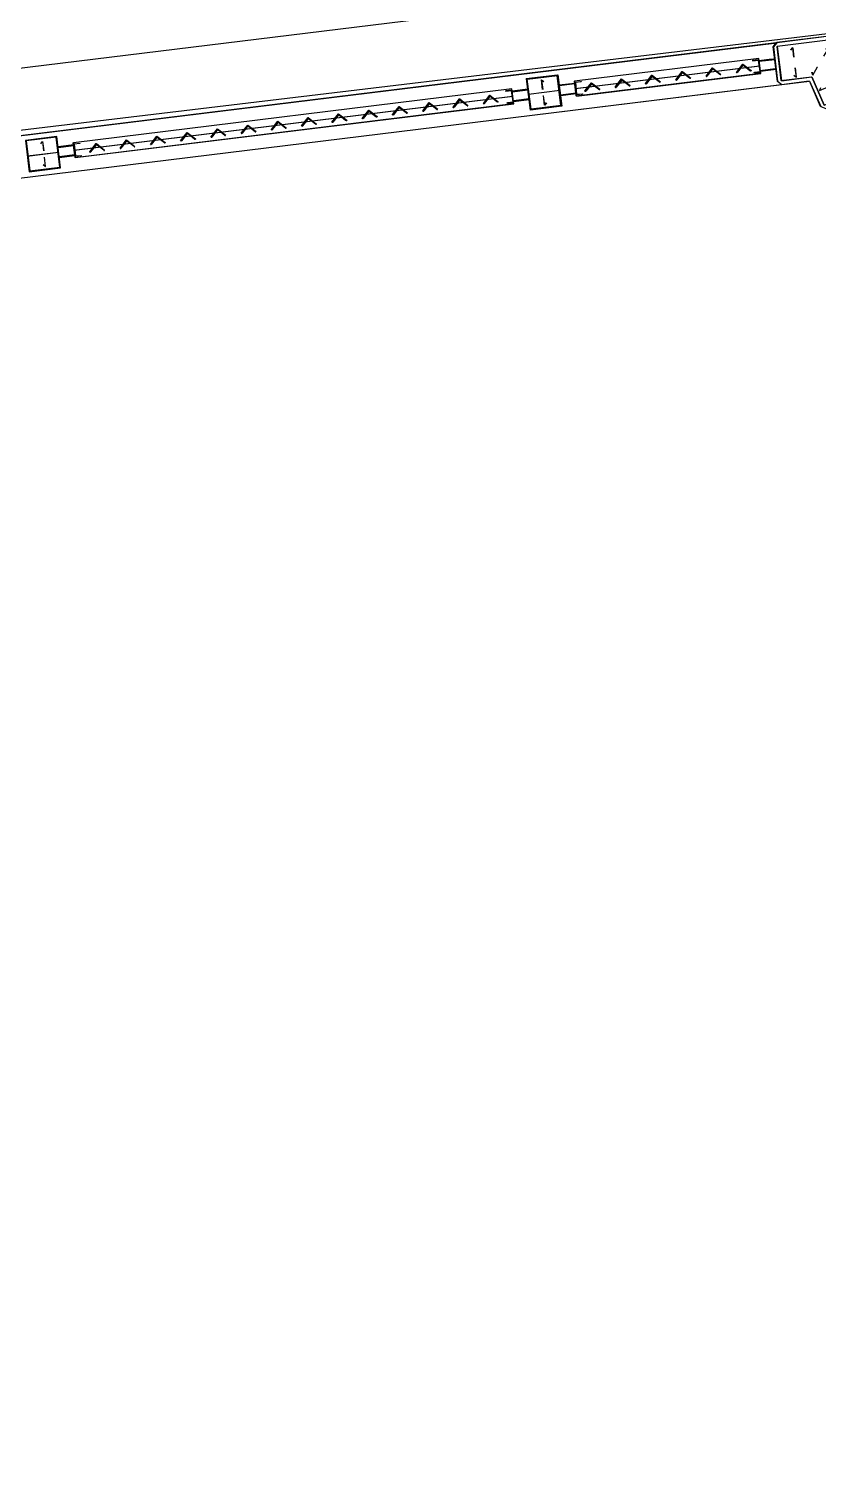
# Model space of a CAD drawing. Extents: x -15449 to 527173, y -170839 to 146543.
# Drawn here: x 15555.664 to 15556.925, y 7808.528 to 7810.822 of the extents above; entities that cross this region are included whole.
import ezdxf

# ---------------------------------------------------------------- set-up
doc = ezdxf.new("R2010")
doc.units = 0
doc.header["$LTSCALE"] = 8
doc.linetypes.add('IMPORT-X-F10A-LAY-S0-00-ASITE-002$0$HIDDEN', pattern=[9.525, 6.35, -3.175])
doc.linetypes.add('X-F10A-LAY-S0-00-ASITE-001_EXTG_ROOF$0$HIDDEN', pattern=[9.525, 6.35, -3.175])
doc.layers.get('0').update_dxf_attribs({"color": 1, "linetype": 'CONTINUOUS'})
for name, color, linetype, lineweight in [('G-IMPT', 7, 'CONTINUOUS', 30), ('Micron SGP Titleblock CAD template EDI$0$G-ANNO-TTLB', 7, 'CONTINUOUS', 30), ('X-F10A-LAY-S0-00-ASITE-001_EXTG_ROOF$0$A-_ROAD----_E', 9, 'CONTINUOUS', 20)]:
    doc.layers.add(name, color=color, linetype=linetype, lineweight=lineweight)
doc.layers.add('X-F10A-LAY-S0-00-ASITE-001_EXTG_ROOF$0$A-SITEWALL', color=2, linetype='CONTINUOUS')

# ---------------------------------------------------------------- blocks, each defined once
blk = doc.blocks.new('X-F10A-LAY-S0-00-ASITE-001_EXTG_ROOF$0$A$C19FF2D05')
at = {"layer": 'X-F10A-LAY-S0-00-ASITE-001_EXTG_ROOF$0$A-SITEWALL'}
for points in [[(-284.7, -244.8), (-152.4, -235.9), (-106.2, -360.2), (-83.1, -370.8), (70.7, -313.7), (81.3, -290.6), (-10.7, -43.1), (-34.9, -27.4), (-298.3, -45.3), (-315, -64.5), (-303.9, -228.1)], [(-286, -226.9), (-140.2, -217), (-89.3, -353.9), (64.4, -296.8), (-29.1, -45.1), (-297.1, -63.3)]]:
    blk.add_lwpolyline(points, close=True, dxfattribs=at)
at = {"layer": 'X-F10A-LAY-S0-00-ASITE-001_EXTG_ROOF$0$A-SITEWALL', "color": 3}
for points in [[(-232.5, -83.9), (-223.2, -73.3), (-220.1, -118.2)], [(-68.4, -87.6), (-54.5, -84.7), (-79.3, -122.3)], [(-223.7, -205.1), (-213, -214.4), (-216.1, -169.5)], [(-138.2, -195.3), (-135.1, -209.1), (-111, -171.1)], [(-101.6, -270.5), (-107.5, -283.4), (-65.3, -267.7)], [(12.1, -227.7), (24.9, -233.6), (-17.3, -249.2)]]:
    blk.add_lwpolyline(points, dxfattribs=at)
blk = doc.blocks.new('X-F10A-LAY-S0-00-ASITE-001_EXTG_ROOF$0$A$C66804EB2')
at = {"layer": 'X-F10A-LAY-S0-00-ASITE-001_EXTG_ROOF$0$A-SITEWALL', "color": 8}
blk.add_line((-150, 75), (0, 75), dxfattribs=at)
blk.add_lwpolyline([(0, 0), (0, 150), (-150, 150), (-150, 0)], close=True, dxfattribs=at)
at = {"layer": 'X-F10A-LAY-S0-00-ASITE-001_EXTG_ROOF$0$A-SITEWALL', "color": 8, "linetype": 'X-F10A-LAY-S0-00-ASITE-001_EXTG_ROOF$0$HIDDEN', "ltscale": 0.2}
blk.add_lwpolyline([(-3, 3), (-3, 147), (-147, 147), (-147, 3)], close=True, dxfattribs=at)
at = {"layer": 'X-F10A-LAY-S0-00-ASITE-001_EXTG_ROOF$0$A-SITEWALL', "color": 8}
for points in [[(-80, 125), (-70, 135), (-70, 90)], [(-80, 25), (-70, 15), (-70, 60)]]:
    blk.add_lwpolyline(points, dxfattribs=at)
blk = doc.blocks.new('X-F10A-LAY-S0-00-ASITE-001_EXTG_ROOF$0$A$C78AF71B9')
at = {"layer": 'X-F10A-LAY-S0-00-ASITE-001_EXTG_ROOF$0$A-SITEWALL', "color": 8}
for p, q in [((75, 0, 3509.1), (0, 0)), ((75, 0), (0, 0)), ((2175, 0, 3509.1), (2250, 0, 0)), ((2175, 0), (2250, 0)), ((75, -50, 3509.1), (0, -50)), ((75, -50), (0, -50)), ((75, -25, 3509.1), (2175, -25, -1754.5)), ((75, -25), (2175, -25)), ((2175, -50, 3509.1), (2250, -50, 0)), ((2175, -50), (2250, -50))]:
    blk.add_line(p, q, dxfattribs=at)
at = {"layer": 'X-F10A-LAY-S0-00-ASITE-001_EXTG_ROOF$0$A-SITEWALL', "color": 252, "linetype": 'X-F10A-LAY-S0-00-ASITE-001_EXTG_ROOF$0$HIDDEN'}
for p, q in [((75, -3, 3509.1), (0, -3)), ((75, -3), (0, -3)), ((75, -47, 3509.1), (0, -47)), ((75, -47), (0, -47)), ((2175, -3, 3509.1), (2250, -3)), ((2175, -3), (2250, -3)), ((2175, -47, 3509.1), (2250, -47)), ((2175, -47), (2250, -47))]:
    blk.add_line(p, q, dxfattribs=at)
at = {"layer": 'X-F10A-LAY-S0-00-ASITE-001_EXTG_ROOF$0$A-SITEWALL', "color": 8, "elevation": -1754.5}
blk.add_lwpolyline([(2175, 10.4), (75, 10.4), (75, -60.4), (2175, -60.4)], close=True, dxfattribs=at)
at = {"layer": 'X-F10A-LAY-S0-00-ASITE-001_EXTG_ROOF$0$A-SITEWALL', "color": 8}
blk.add_lwpolyline([(2175, 10.4), (75, 10.4), (75, -60.4), (2175, -60.4)], close=True, dxfattribs=at)
at = {"layer": 'X-F10A-LAY-S0-00-ASITE-001_EXTG_ROOF$0$A-SITEWALL', "color": 8, "linetype": 'X-F10A-LAY-S0-00-ASITE-001_EXTG_ROOF$0$HIDDEN', "ltscale": 0.1, "elevation": -1754.5}
for points in [[(77.6, -55, -0.414214), (75, -52.4), (75, 2.4, -0.414214), (77.6, 5), (105, 5), (105, 3.4), (77.6, 3.4, 0.414214), (76.6, 2.4), (76.6, -52.4, 0.414214), (77.6, -53.4), (105, -53.4), (105, -55)], [(2172.4, -55, 0.414214), (2175, -52.4), (2175, 2.4, 0.414214), (2172.4, 5), (2145, 5), (2145, 3.4), (2172.4, 3.4, -0.414214), (2173.4, 2.4), (2173.4, -52.4, -0.414214), (2172.4, -53.4), (2145, -53.4), (2145, -55)], [(177.6, -16), (151, -42.5, -0.414214), (147.6, -42.5), (147.1, -42.1), (182.5, -6.8), (217.9, -42.1), (217.4, -42.5, -0.414214), (214, -42.5), (187.4, -16, 0.414214)], [(322.6, -16), (296, -42.5, -0.414214), (292.6, -42.5), (292.1, -42.1), (327.5, -6.8), (362.9, -42.1), (362.4, -42.5, -0.414214), (359, -42.5), (332.4, -16, 0.414214)], [(467.6, -16), (441, -42.5, -0.414214), (437.6, -42.5), (437.1, -42.1), (472.5, -6.8), (507.9, -42.1), (507.4, -42.5, -0.414214), (504, -42.5), (477.4, -16, 0.414214)], [(612.6, -16), (586, -42.5, -0.414214), (582.6, -42.5), (582.1, -42.1), (617.5, -6.8), (652.9, -42.1), (652.4, -42.5, -0.414214), (649, -42.5), (622.4, -16, 0.414214)], [(757.6, -16), (731, -42.5, -0.414214), (727.6, -42.5), (727.1, -42.1), (762.5, -6.8), (797.9, -42.1), (797.4, -42.5, -0.414214), (794, -42.5), (767.4, -16, 0.414214)], [(902.6, -16), (876, -42.5, -0.414214), (872.6, -42.5), (872.1, -42.1), (907.5, -6.8), (942.9, -42.1), (942.4, -42.5, -0.414214), (939, -42.5), (912.4, -16, 0.414214)], [(1047.6, -16), (1021, -42.5, -0.414214), (1017.6, -42.5), (1017.1, -42.1), (1052.5, -6.8), (1087.9, -42.1), (1087.4, -42.5, -0.414214), (1084, -42.5), (1057.4, -16, 0.414214)], [(1192.6, -16), (1166, -42.5, -0.414214), (1162.6, -42.5), (1162.1, -42.1), (1197.5, -6.8), (1232.9, -42.1), (1232.4, -42.5, -0.414214), (1229, -42.5), (1202.4, -16, 0.414214)], [(1337.6, -16), (1311, -42.5, -0.414214), (1307.6, -42.5), (1307.1, -42.1), (1342.5, -6.8), (1377.9, -42.1), (1377.4, -42.5, -0.414214), (1374, -42.5), (1347.4, -16, 0.414214)], [(1482.6, -16), (1456, -42.5, -0.414214), (1452.6, -42.5), (1452.1, -42.1), (1487.5, -6.8), (1522.9, -42.1), (1522.4, -42.5, -0.414214), (1519, -42.5), (1492.4, -16, 0.414214)], [(1627.6, -16), (1601, -42.5, -0.414214), (1597.6, -42.5), (1597.1, -42.1), (1632.5, -6.8), (1667.9, -42.1), (1667.4, -42.5, -0.414214), (1664, -42.5), (1637.4, -16, 0.414214)], [(1772.6, -16), (1746, -42.5, -0.414214), (1742.6, -42.5), (1742.1, -42.1), (1777.5, -6.8), (1812.9, -42.1), (1812.4, -42.5, -0.414214), (1809, -42.5), (1782.4, -16, 0.414214)], [(1917.6, -16), (1891, -42.5, -0.414214), (1887.6, -42.5), (1887.1, -42.1), (1922.5, -6.8), (1957.9, -42.1), (1957.4, -42.5, -0.414214), (1954, -42.5), (1927.4, -16, 0.414214)], [(2062.6, -16), (2036, -42.5, -0.414214), (2032.6, -42.5), (2032.1, -42.1), (2067.5, -6.8), (2102.9, -42.1), (2102.4, -42.5, -0.414214), (2099, -42.5), (2072.4, -16, 0.414214)]]:
    blk.add_lwpolyline(points, format="xyb", close=True, dxfattribs=at)
at = {"layer": 'X-F10A-LAY-S0-00-ASITE-001_EXTG_ROOF$0$A-SITEWALL', "color": 8, "linetype": 'X-F10A-LAY-S0-00-ASITE-001_EXTG_ROOF$0$HIDDEN', "ltscale": 0.1}
for points in [[(77.6, -55, -0.414214), (75, -52.4), (75, 2.4, -0.414214), (77.6, 5), (105, 5), (105, 3.4), (77.6, 3.4, 0.414214), (76.6, 2.4), (76.6, -52.4, 0.414214), (77.6, -53.4), (105, -53.4), (105, -55)], [(2172.4, -55, 0.414214), (2175, -52.4), (2175, 2.4, 0.414214), (2172.4, 5), (2145, 5), (2145, 3.4), (2172.4, 3.4, -0.414214), (2173.4, 2.4), (2173.4, -52.4, -0.414214), (2172.4, -53.4), (2145, -53.4), (2145, -55)], [(177.6, -16), (151, -42.5, -0.414214), (147.6, -42.5), (147.1, -42.1), (182.5, -6.8), (217.9, -42.1), (217.4, -42.5, -0.414214), (214, -42.5), (187.4, -16, 0.414214)], [(322.6, -16), (296, -42.5, -0.414214), (292.6, -42.5), (292.1, -42.1), (327.5, -6.8), (362.9, -42.1), (362.4, -42.5, -0.414214), (359, -42.5), (332.4, -16, 0.414214)], [(467.6, -16), (441, -42.5, -0.414214), (437.6, -42.5), (437.1, -42.1), (472.5, -6.8), (507.9, -42.1), (507.4, -42.5, -0.414214), (504, -42.5), (477.4, -16, 0.414214)], [(612.6, -16), (586, -42.5, -0.414214), (582.6, -42.5), (582.1, -42.1), (617.5, -6.8), (652.9, -42.1), (652.4, -42.5, -0.414214), (649, -42.5), (622.4, -16, 0.414214)], [(757.6, -16), (731, -42.5, -0.414214), (727.6, -42.5), (727.1, -42.1), (762.5, -6.8), (797.9, -42.1), (797.4, -42.5, -0.414214), (794, -42.5), (767.4, -16, 0.414214)], [(902.6, -16), (876, -42.5, -0.414214), (872.6, -42.5), (872.1, -42.1), (907.5, -6.8), (942.9, -42.1), (942.4, -42.5, -0.414214), (939, -42.5), (912.4, -16, 0.414214)], [(1047.6, -16), (1021, -42.5, -0.414214), (1017.6, -42.5), (1017.1, -42.1), (1052.5, -6.8), (1087.9, -42.1), (1087.4, -42.5, -0.414214), (1084, -42.5), (1057.4, -16, 0.414214)], [(1192.6, -16), (1166, -42.5, -0.414214), (1162.6, -42.5), (1162.1, -42.1), (1197.5, -6.8), (1232.9, -42.1), (1232.4, -42.5, -0.414214), (1229, -42.5), (1202.4, -16, 0.414214)], [(1337.6, -16), (1311, -42.5, -0.414214), (1307.6, -42.5), (1307.1, -42.1), (1342.5, -6.8), (1377.9, -42.1), (1377.4, -42.5, -0.414214), (1374, -42.5), (1347.4, -16, 0.414214)], [(1482.6, -16), (1456, -42.5, -0.414214), (1452.6, -42.5), (1452.1, -42.1), (1487.5, -6.8), (1522.9, -42.1), (1522.4, -42.5, -0.414214), (1519, -42.5), (1492.4, -16, 0.414214)], [(1627.6, -16), (1601, -42.5, -0.414214), (1597.6, -42.5), (1597.1, -42.1), (1632.5, -6.8), (1667.9, -42.1), (1667.4, -42.5, -0.414214), (1664, -42.5), (1637.4, -16, 0.414214)], [(1772.6, -16), (1746, -42.5, -0.414214), (1742.6, -42.5), (1742.1, -42.1), (1777.5, -6.8), (1812.9, -42.1), (1812.4, -42.5, -0.414214), (1809, -42.5), (1782.4, -16, 0.414214)], [(1917.6, -16), (1891, -42.5, -0.414214), (1887.6, -42.5), (1887.1, -42.1), (1922.5, -6.8), (1957.9, -42.1), (1957.4, -42.5, -0.414214), (1954, -42.5), (1927.4, -16, 0.414214)]]:
    blk.add_lwpolyline(points, format="xyb", close=True, dxfattribs=at)
blk = doc.blocks.new('X-F10A-LAY-S0-00-ASITE-001_EXTG_ROOF$0$A$C186A086A')
at = {"layer": 'X-F10A-LAY-S0-00-ASITE-001_EXTG_ROOF$0$A-SITEWALL', "color": 3}
for p, q in [((958.9, 15, 3510.7), (1008.8, 18.4, 1171.3)), ((78.2, -44.8, 3509.1), (3.4, -49.9)), ((79.9, -69.7, 3509.1), (960.6, -10, -1752.9)), ((962.3, -34.9, 3510.7), (1012.2, -31.5, 1171.3)), ((81.6, -94.7, 3509.1), (6.8, -99.8))]:
    blk.add_line(p, q, dxfattribs=at)
at = {"layer": 'X-F10A-LAY-S0-00-ASITE-001_EXTG_ROOF$0$A-SITEWALL', "color": 252, "linetype": 'X-F10A-LAY-S0-00-ASITE-001_EXTG_ROOF$0$HIDDEN'}
for p, q in [((959.1, 12, 3510.7), (1034, 17.1, 1.6)), ((1008.8, 18.4, 1171.3), (1033.8, 20.1, 1.6)), ((78.4, -47.8, 3509.1), (3.6, -52.9)), ((962.1, -31.9, 3510.7), (1036.9, -26.8, 1.6)), ((1012.2, -31.5, 1171.3), (1037.1, -29.8, 1.6)), ((81.4, -91.7, 3509.1), (6.6, -96.8))]:
    blk.add_line(p, q, dxfattribs=at)
at = {"layer": 'X-F10A-LAY-S0-00-ASITE-001_EXTG_ROOF$0$A-SITEWALL', "color": 3, "elevation": -1754.5}
blk.add_lwpolyline([(958.2, 25.3), (77.5, -34.5), (82.3, -105), (963, -45.2)], close=True, dxfattribs=at)
at = {"layer": 'X-F10A-LAY-S0-00-ASITE-001_EXTG_ROOF$0$A-SITEWALL', "color": 8, "linetype": 'X-F10A-LAY-S0-00-ASITE-001_EXTG_ROOF$0$HIDDEN', "ltscale": 0.1}
for points, elevation in [([(876.4, -6.6), (851.7, -34.9, -0.414214), (848.3, -35.2), (847.8, -34.8), (880.7, 2.9), (918.4, -30), (918, -30.4, -0.414214), (914.6, -30.7), (886.3, -5.9, 0.414214)], -1754.5), ([(960.1, -40.1, 0.414214), (962.5, -37.3), (958.8, 17.4, 0.414214), (956, 19.8), (928.7, 17.9), (928.8, 16.3), (956.1, 18.2, -0.414214), (957.2, 17.3), (960.9, -37.4, -0.414214), (959.9, -38.5), (932.6, -40.3), (932.7, -41.9)], -1752.9), ([(84.5, -99.5, -0.414214), (81.8, -97.1), (78.1, -42.4, -0.414214), (80.5, -39.6), (107.8, -37.8), (107.9, -39.4), (80.6, -41.2, 0.414214), (79.6, -42.3), (83.4, -97, 0.414214), (84.4, -97.9), (111.8, -96.1), (111.9, -97.6)], -1754.5), ([(153, -55.7), (128.3, -84, -0.414214), (124.9, -84.3), (124.5, -83.9), (157.4, -46.2), (195, -79.1), (194.6, -79.5, -0.414214), (191.2, -79.8), (162.9, -55, 0.414214)], -1754.5), ([(297.7, -45.9), (273, -74.2, -0.414214), (269.6, -74.5), (269.1, -74.1), (302, -36.4), (339.7, -69.3), (339.3, -69.7, -0.414214), (335.9, -70), (307.6, -45.2, 0.414214)], -1754.5), ([(442.4, -36.1), (417.7, -64.4, -0.414214), (414.3, -64.6), (413.8, -64.2), (446.7, -26.6), (484.4, -59.5), (484, -59.9, -0.414214), (480.6, -60.1), (452.3, -35.4, 0.414214)], -1754.5), ([(587, -26.3), (562.3, -54.6, -0.414214), (558.9, -54.8), (558.5, -54.4), (591.4, -16.8), (629, -49.6), (628.6, -50.1, -0.414214), (625.2, -50.3), (596.9, -25.6, 0.414214)], -1754.5), ([(731.7, -16.4), (707, -44.8, -0.414214), (703.6, -45), (703.1, -44.6), (736, -6.9), (773.7, -39.8), (773.3, -40.3, -0.414214), (769.9, -40.5), (741.6, -15.8, 0.414214)], -1754.5)]:
    blk.add_lwpolyline(points, format="xyb", close=True, dxfattribs=dict(at, elevation=elevation))
blk = doc.blocks.new('A$Cf1db08be')
at = {"layer": 'G-IMPT', "linetype": 'IMPORT-X-F10A-LAY-S0-00-ASITE-002$0$HIDDEN'}
blk.add_line((88.4746, 31.7075), (52.9641, 27.3417), dxfattribs=at)
at = {"layer": 'G-IMPT'}
for p, q in [((88.5108, 31.5971), (52.9641, 27.3417)), ((82.051, 30.8105), (84.784, 31.1465)), ((84.784, 31.1465), (84.7788, 31.1397)), ((84.7788, 31.1397), (84.7855, 31.085)), ((84.8721, 31.1573), (84.784, 31.1465)), ((84.8743, 31.1515), (84.7848, 31.1405)), ((84.7848, 31.1405), (84.7915, 31.0858)), ((84.8068, 31.1347), (84.8097, 31.1385)), ((84.8097, 31.1385), (84.8116, 31.1235)), ((84.7557, 31.1211), (84.4612, 31.0849)), ((84.755, 31.1192), (84.7459, 31.1181)), ((84.7459, 31.1176), (84.7551, 31.1187)), ((84.7459, 31.1181), (84.7459, 31.1176)), ((84.7551, 31.1187), (84.7577, 31.1001)), ((84.7586, 31.0975), (84.7557, 31.1211)), ((84.7582, 31.1002), (84.756, 31.1185)), ((84.7561, 31.1177), (84.7728, 31.1197)), ((84.7562, 31.1167), (84.7812, 31.1197)), ((84.7728, 31.1197), (84.7811, 31.1207)), ((84.3845, 31.0889), (84.4346, 31.0951)), ((84.3857, 31.088), (84.4337, 31.094)), ((84.4337, 31.094), (84.4396, 31.0459)), ((84.4346, 31.0951), (84.4407, 31.045)), ((84.4627, 31.0731), (84.7571, 31.1093)), ((84.4641, 31.0613), (84.7586, 31.0975)), ((84.5746, 31.0811), (84.585, 31.0943)), ((84.585, 31.0943), (84.5982, 31.084)), ((84.623, 31.087), (84.6333, 31.1003)), ((84.632, 31.097), (84.6243, 31.0871)), ((84.6333, 31.1003), (84.6466, 31.0899)), ((84.6453, 31.0896), (84.6353, 31.0974)), ((84.6713, 31.093), (84.6817, 31.1062)), ((84.6715, 31.0929), (84.6713, 31.093)), ((84.6804, 31.103), (84.6726, 31.093)), ((84.6817, 31.1062), (84.6949, 31.0959)), ((84.6937, 31.0956), (84.6837, 31.1034)), ((84.6949, 31.0959), (84.6948, 31.0957)), ((84.7197, 31.0989), (84.7301, 31.1122)), ((84.7199, 31.0988), (84.7197, 31.0989)), ((84.7288, 31.1089), (84.721, 31.099)), ((84.7301, 31.1122), (84.7433, 31.1018)), ((84.742, 31.1015), (84.7321, 31.1093)), ((84.7433, 31.1018), (84.7432, 31.1017)), ((84.7577, 31.1001), (84.7483, 31.0986)), ((84.7483, 31.0981), (84.7575, 31.0992)), ((84.7483, 31.0986), (84.7483, 31.0981)), ((84.758, 31.102), (84.783, 31.1051)), ((84.7581, 31.101), (84.7748, 31.103)), ((84.7748, 31.103), (84.7831, 31.1041)), ((84.7915, 31.0858), (84.8402, 31.0918)), ((84.812, 31.0942), (84.8157, 31.0913)), ((84.8157, 31.0913), (84.8139, 31.1063)), ((84.8402, 31.0918), (84.8598, 31.0468)), ((84.8405, 31.0991), (84.8418, 31.0945)), ((84.8418, 31.0945), (84.8492, 31.1077)), ((82.0592, 30.7438), (84.7922, 31.0798)), ((84.3612, 31.0726), (83.6607, 30.9865)), ((84.3612, 31.0726), (83.6607, 30.9865)), ((84.3605, 31.0707), (84.3514, 31.0696)), ((84.3605, 31.0707), (84.3514, 31.0696)), ((84.3514, 31.0691), (84.3606, 31.0702)), ((84.3514, 31.0691), (84.3606, 31.0702)), ((84.3514, 31.0696), (84.3514, 31.0691)), ((84.3514, 31.0696), (84.3514, 31.0691)), ((84.3606, 31.0702), (84.3632, 31.0516)), ((84.3606, 31.0702), (84.3632, 31.0516)), ((84.3641, 31.049), (84.3612, 31.0726)), ((84.3641, 31.049), (84.3612, 31.0726)), ((84.3637, 31.0517), (84.3615, 31.07)), ((84.3637, 31.0517), (84.3615, 31.07)), ((84.3616, 31.0692), (84.3866, 31.0722)), ((84.3866, 31.0722), (84.3616, 31.0692)), ((84.3617, 31.0682), (84.3867, 31.0712)), ((84.3867, 31.0712), (84.3617, 31.0682)), ((84.3907, 31.0389), (84.3845, 31.0889)), ((84.3916, 31.04), (84.3857, 31.088)), ((84.4377, 31.0701), (84.3876, 31.0639)), ((84.4123, 31.0839), (84.4085, 31.0868)), ((84.4085, 31.0868), (84.4104, 31.0718)), ((84.4616, 31.0815), (84.4366, 31.0784)), ((84.4618, 31.0805), (84.4367, 31.0774)), ((84.4612, 31.0849), (84.4641, 31.0613)), ((84.4638, 31.064), (84.4615, 31.0823)), ((84.4623, 31.0832), (84.4714, 31.0844)), ((84.4715, 31.0838), (84.4624, 31.0827)), ((84.4624, 31.0827), (84.4643, 31.0641)), ((84.4714, 31.0844), (84.4715, 31.0838)), ((84.4779, 31.0692), (84.4882, 31.0825)), ((84.478, 31.0691), (84.4779, 31.0692)), ((84.487, 31.0792), (84.4792, 31.0692)), ((84.4882, 31.0825), (84.5015, 31.0721)), ((84.5002, 31.0718), (84.4903, 31.0796)), ((84.5015, 31.0721), (84.5013, 31.072)), ((84.5262, 31.0752), (84.5366, 31.0884)), ((84.5264, 31.075), (84.5262, 31.0752)), ((84.5353, 31.0851), (84.5275, 31.0752)), ((84.5366, 31.0884), (84.5498, 31.0781)), ((84.5486, 31.0778), (84.5386, 31.0855)), ((84.5498, 31.0781), (84.5497, 31.0779)), ((84.5748, 31.081), (84.5746, 31.0811)), ((84.5837, 31.0911), (84.5759, 31.0811)), ((84.5969, 31.0837), (84.587, 31.0915)), ((84.5982, 31.084), (84.5981, 31.0838)), ((84.6231, 31.0869), (84.623, 31.087)), ((84.6466, 31.0899), (84.6464, 31.0898)), ((84.7855, 31.085), (84.7922, 31.0798)), ((84.7922, 31.0798), (84.8365, 31.0852)), ((84.8365, 31.0852), (84.8543, 31.0443)), ((83.6621, 30.9747), (84.3626, 31.0608)), ((83.6621, 30.9747), (84.3626, 31.0608)), ((83.6636, 30.9629), (84.3641, 31.049)), ((83.6636, 30.9629), (84.3641, 31.049)), ((84.2189, 31.0374), (84.2293, 31.0506)), ((84.2189, 31.0374), (84.2293, 31.0506)), ((84.228, 31.0473), (84.2202, 31.0374)), ((84.228, 31.0473), (84.2202, 31.0374)), ((84.2293, 31.0506), (84.2425, 31.0403)), ((84.2293, 31.0506), (84.2425, 31.0403)), ((84.2413, 31.04), (84.2313, 31.0478)), ((84.2413, 31.04), (84.2313, 31.0478)), ((84.2673, 31.0433), (84.2776, 31.0566)), ((84.2673, 31.0433), (84.2776, 31.0566)), ((84.2764, 31.0533), (84.2686, 31.0433)), ((84.2764, 31.0533), (84.2686, 31.0433)), ((84.2776, 31.0566), (84.2909, 31.0462)), ((84.2776, 31.0566), (84.2909, 31.0462)), ((84.2896, 31.0459), (84.2797, 31.0537)), ((84.2896, 31.0459), (84.2797, 31.0537)), ((84.2909, 31.0462), (84.2908, 31.0461)), ((84.2909, 31.0462), (84.2908, 31.0461)), ((84.3157, 31.0493), (84.326, 31.0625)), ((84.3158, 31.0491), (84.3157, 31.0493)), ((84.3247, 31.0592), (84.3169, 31.0493)), ((84.326, 31.0625), (84.3392, 31.0522)), ((84.338, 31.0519), (84.328, 31.0596)), ((84.3392, 31.0522), (84.3391, 31.052)), ((84.3632, 31.0516), (84.3538, 31.0501)), ((84.3632, 31.0516), (84.3538, 31.0501)), ((84.3538, 31.0496), (84.363, 31.0507)), ((84.3538, 31.0496), (84.363, 31.0507)), ((84.3538, 31.0501), (84.3538, 31.0496)), ((84.3538, 31.0501), (84.3538, 31.0496)), ((84.3635, 31.0535), (84.3885, 31.0566)), ((84.3885, 31.0566), (84.3635, 31.0535)), ((84.3636, 31.0525), (84.3886, 31.0556)), ((84.3886, 31.0556), (84.3636, 31.0525)), ((84.4396, 31.0459), (84.3916, 31.04)), ((84.4134, 31.0468), (84.4116, 31.0618)), ((84.4164, 31.0505), (84.4134, 31.0468)), ((84.4636, 31.0658), (84.4386, 31.0627)), ((84.4637, 31.0648), (84.4387, 31.0617)), ((84.4643, 31.0641), (84.4738, 31.0649)), ((84.4739, 31.0644), (84.4648, 31.0632)), ((84.4738, 31.0649), (84.4739, 31.0644)), ((84.0255, 31.0136), (84.0358, 31.0268)), ((84.0255, 31.0136), (84.0358, 31.0268)), ((84.0345, 31.0236), (84.0268, 31.0136)), ((84.0345, 31.0236), (84.0268, 31.0136)), ((84.0358, 31.0268), (84.0491, 31.0165)), ((84.0358, 31.0268), (84.0491, 31.0165)), ((84.0478, 31.0162), (84.0378, 31.024)), ((84.0478, 31.0162), (84.0378, 31.024)), ((84.0738, 31.0195), (84.0842, 31.0328)), ((84.0738, 31.0195), (84.0842, 31.0328)), ((84.0829, 31.0295), (84.0751, 31.0196)), ((84.0829, 31.0295), (84.0751, 31.0196)), ((84.0842, 31.0328), (84.0974, 31.0224)), ((84.0842, 31.0328), (84.0974, 31.0224)), ((84.0962, 31.0221), (84.0862, 31.0299)), ((84.0962, 31.0221), (84.0862, 31.0299)), ((84.1222, 31.0255), (84.1325, 31.0387)), ((84.1222, 31.0255), (84.1325, 31.0387)), ((84.1224, 31.0254), (84.1222, 31.0255)), ((84.1224, 31.0254), (84.1222, 31.0255)), ((84.1313, 31.0355), (84.1235, 31.0255)), ((84.1313, 31.0355), (84.1235, 31.0255)), ((84.1325, 31.0387), (84.1458, 31.0284)), ((84.1325, 31.0387), (84.1458, 31.0284)), ((84.1445, 31.0281), (84.1346, 31.0359)), ((84.1445, 31.0281), (84.1346, 31.0359)), ((84.1458, 31.0284), (84.1457, 31.0282)), ((84.1458, 31.0284), (84.1457, 31.0282)), ((84.1706, 31.0314), (84.1809, 31.0447)), ((84.1706, 31.0314), (84.1809, 31.0447)), ((84.1707, 31.0313), (84.1706, 31.0314)), ((84.1707, 31.0313), (84.1706, 31.0314)), ((84.1796, 31.0414), (84.1719, 31.0314)), ((84.1796, 31.0414), (84.1719, 31.0314)), ((84.1809, 31.0447), (84.1941, 31.0343)), ((84.1809, 31.0447), (84.1941, 31.0343)), ((84.1929, 31.034), (84.1829, 31.0418)), ((84.1929, 31.034), (84.1829, 31.0418)), ((84.1941, 31.0343), (84.194, 31.0342)), ((84.1941, 31.0343), (84.194, 31.0342)), ((84.2191, 31.0373), (84.2189, 31.0374)), ((84.2191, 31.0373), (84.2189, 31.0374)), ((84.2425, 31.0403), (84.2424, 31.0401)), ((84.2425, 31.0403), (84.2424, 31.0401)), ((84.2674, 31.0432), (84.2673, 31.0433)), ((84.2674, 31.0432), (84.2673, 31.0433)), ((84.4407, 31.045), (84.3907, 31.0389)), ((83.832, 30.9898), (83.8423, 31.003)), ((83.832, 30.9898), (83.8423, 31.003)), ((83.8423, 31.003), (83.8556, 30.9927)), ((83.8423, 31.003), (83.8556, 30.9927)), ((83.8543, 30.9924), (83.8444, 31.0002)), ((83.8543, 30.9924), (83.8444, 31.0002)), ((83.8804, 30.9958), (83.8907, 31.009)), ((83.8804, 30.9958), (83.8907, 31.009)), ((83.8894, 31.0057), (83.8817, 30.9958)), ((83.8894, 31.0057), (83.8817, 30.9958)), ((83.8907, 31.009), (83.904, 30.9987)), ((83.8907, 31.009), (83.904, 30.9987)), ((83.9027, 30.9984), (83.8927, 31.0061)), ((83.9027, 30.9984), (83.8927, 31.0061)), ((83.9287, 31.0017), (83.9391, 31.0149)), ((83.9287, 31.0017), (83.9391, 31.0149)), ((83.9289, 31.0016), (83.9287, 31.0017)), ((83.9289, 31.0016), (83.9287, 31.0017)), ((83.9378, 31.0117), (83.93, 31.0017)), ((83.9378, 31.0117), (83.93, 31.0017)), ((83.9391, 31.0149), (83.9523, 31.0046)), ((83.9391, 31.0149), (83.9523, 31.0046)), ((83.9511, 31.0043), (83.9411, 31.0121)), ((83.9511, 31.0043), (83.9411, 31.0121)), ((83.9523, 31.0046), (83.9522, 31.0044)), ((83.9523, 31.0046), (83.9522, 31.0044)), ((83.9771, 31.0076), (83.9874, 31.0209)), ((83.9771, 31.0076), (83.9874, 31.0209)), ((83.9773, 31.0075), (83.9771, 31.0076)), ((83.9773, 31.0075), (83.9771, 31.0076)), ((83.9862, 31.0176), (83.9784, 31.0077)), ((83.9862, 31.0176), (83.9784, 31.0077)), ((83.9874, 31.0209), (84.0007, 31.0105)), ((83.9874, 31.0209), (84.0007, 31.0105)), ((83.9994, 31.0102), (83.9895, 31.018)), ((83.9994, 31.0102), (83.9895, 31.018)), ((84.0007, 31.0105), (84.0006, 31.0104)), ((84.0007, 31.0105), (84.0006, 31.0104)), ((84.0256, 31.0135), (84.0255, 31.0136)), ((84.0256, 31.0135), (84.0255, 31.0136)), ((84.0491, 31.0165), (84.0489, 31.0163)), ((84.0491, 31.0165), (84.0489, 31.0163)), ((84.074, 31.0194), (84.0738, 31.0195)), ((84.074, 31.0194), (84.0738, 31.0195)), ((84.0974, 31.0224), (84.0973, 31.0223)), ((84.0974, 31.0224), (84.0973, 31.0223)), ((83.6341, 30.9967), (83.584, 30.9905)), ((83.584, 30.9905), (83.5902, 30.9405)), ((83.6332, 30.9955), (83.5851, 30.9896)), ((83.5851, 30.9896), (83.591, 30.9416)), ((83.6084, 30.985), (83.6113, 30.9888)), ((83.6113, 30.9888), (83.6132, 30.9738)), ((83.6391, 30.9475), (83.6332, 30.9955)), ((83.6402, 30.9466), (83.6341, 30.9967)), ((83.6611, 30.9831), (83.6361, 30.98)), ((83.6361, 30.98), (83.6611, 30.9831)), ((83.6612, 30.9821), (83.6362, 30.979)), ((83.6362, 30.979), (83.6612, 30.9821)), ((83.6607, 30.9865), (83.6636, 30.9629)), ((83.6607, 30.9865), (83.6636, 30.9629)), ((83.6633, 30.9656), (83.661, 30.9839)), ((83.6633, 30.9656), (83.661, 30.9839)), ((83.6618, 30.9848), (83.6709, 30.986)), ((83.6618, 30.9848), (83.6709, 30.986)), ((83.671, 30.9854), (83.6618, 30.9843)), ((83.671, 30.9854), (83.6618, 30.9843)), ((83.6618, 30.9843), (83.6638, 30.9656)), ((83.6618, 30.9843), (83.6638, 30.9656)), ((83.6709, 30.986), (83.671, 30.9854)), ((83.6709, 30.986), (83.671, 30.9854)), ((83.6869, 30.972), (83.6973, 30.9852)), ((83.6869, 30.972), (83.6973, 30.9852)), ((83.696, 30.9819), (83.6882, 30.972)), ((83.696, 30.9819), (83.6882, 30.972)), ((83.6973, 30.9852), (83.7105, 30.9749)), ((83.6973, 30.9852), (83.7105, 30.9749)), ((83.7092, 30.9746), (83.6993, 30.9823)), ((83.7092, 30.9746), (83.6993, 30.9823)), ((83.7353, 30.9779), (83.7456, 30.9912)), ((83.7353, 30.9779), (83.7456, 30.9912)), ((83.7354, 30.9778), (83.7353, 30.9779)), ((83.7354, 30.9778), (83.7353, 30.9779)), ((83.7443, 30.9879), (83.7366, 30.9779)), ((83.7443, 30.9879), (83.7366, 30.9779)), ((83.7456, 30.9912), (83.7589, 30.9808)), ((83.7456, 30.9912), (83.7589, 30.9808)), ((83.7576, 30.9805), (83.7476, 30.9883)), ((83.7576, 30.9805), (83.7476, 30.9883)), ((83.7589, 30.9808), (83.7587, 30.9807)), ((83.7589, 30.9808), (83.7587, 30.9807)), ((83.7836, 30.9839), (83.794, 30.9971)), ((83.7836, 30.9839), (83.794, 30.9971)), ((83.7838, 30.9837), (83.7836, 30.9839)), ((83.7838, 30.9837), (83.7836, 30.9839)), ((83.7927, 30.9938), (83.7849, 30.9839)), ((83.7927, 30.9938), (83.7849, 30.9839)), ((83.794, 30.9971), (83.8072, 30.9868)), ((83.794, 30.9971), (83.8072, 30.9868)), ((83.806, 30.9865), (83.796, 30.9942)), ((83.806, 30.9865), (83.796, 30.9942)), ((83.8072, 30.9868), (83.8071, 30.9866)), ((83.8072, 30.9868), (83.8071, 30.9866)), ((83.8322, 30.9897), (83.832, 30.9898)), ((83.8322, 30.9897), (83.832, 30.9898)), ((83.8411, 30.9998), (83.8333, 30.9898)), ((83.8411, 30.9998), (83.8333, 30.9898)), ((83.8556, 30.9927), (83.8555, 30.9925)), ((83.8556, 30.9927), (83.8555, 30.9925)), ((83.8805, 30.9956), (83.8804, 30.9958)), ((83.8805, 30.9956), (83.8804, 30.9958)), ((83.904, 30.9987), (83.9038, 30.9985)), ((83.904, 30.9987), (83.9038, 30.9985)), ((83.5871, 30.9655), (83.6371, 30.9716)), ((83.6162, 30.9488), (83.6144, 30.9638)), ((83.663, 30.9674), (83.638, 30.9643)), ((83.638, 30.9643), (83.663, 30.9674)), ((83.6632, 30.9664), (83.6382, 30.9633)), ((83.6382, 30.9633), (83.6632, 30.9664)), ((83.6638, 30.9656), (83.6733, 30.9665)), ((83.6638, 30.9656), (83.6733, 30.9665)), ((83.6734, 30.9659), (83.6642, 30.9648)), ((83.6734, 30.9659), (83.6642, 30.9648)), ((83.6733, 30.9665), (83.6734, 30.9659)), ((83.6733, 30.9665), (83.6734, 30.9659)), ((83.6871, 30.9718), (83.6869, 30.972)), ((83.6871, 30.9718), (83.6869, 30.972)), ((83.7105, 30.9749), (83.7104, 30.9747)), ((83.7105, 30.9749), (83.7104, 30.9747)), ((83.5902, 30.9405), (83.6402, 30.9466)), ((83.591, 30.9416), (83.6391, 30.9475)), ((83.6125, 30.9517), (83.6162, 30.9488))]:
    blk.add_line(p, q, dxfattribs=at)
for centre, radius, start, end in [((84.7551, 31.1184), 0.000874, 7.0087, 97.0087), ((84.7551, 31.1184), 0.000336, 7.0087, 97.0087), ((84.5855, 31.0896), 0.00235, 52.0087, 142.0087), ((84.6339, 31.0956), 0.00235, 52.0087, 142.0087), ((84.672, 31.0935), 0.000807, 232.0087, 322.0087), ((84.6823, 31.1015), 0.00235, 52.0087, 142.0087), ((84.6942, 31.0962), 0.000807, 232.0087, 322.0087), ((84.7204, 31.0995), 0.000807, 232.0087, 322.0087), ((84.7306, 31.1075), 0.00235, 52.0087, 142.0087), ((84.7425, 31.1022), 0.000807, 232.0087, 322.0087), ((84.7574, 31.1001), 0.000336, 277.0087, 7.0087), ((84.7574, 31.1001), 0.000874, 277.0087, 7.0087), ((84.3606, 31.0699), 0.000874, 7.0087, 97.0087), ((84.3606, 31.0699), 0.000874, 7.0087, 97.0087), ((84.3606, 31.0699), 0.000336, 7.0087, 97.0087), ((84.3606, 31.0699), 0.000336, 7.0087, 97.0087), ((84.4624, 31.0824), 0.000874, 97.0087, 187.0087), ((84.4624, 31.0824), 0.000336, 97.0087, 187.0087), ((84.4785, 31.0697), 0.000807, 232.0087, 322.0087), ((84.4888, 31.0777), 0.00235, 52.0087, 142.0087), ((84.5007, 31.0724), 0.000807, 232.0087, 322.0087), ((84.5269, 31.0757), 0.000807, 232.0087, 322.0087), ((84.5372, 31.0837), 0.00235, 52.0087, 142.0087), ((84.5491, 31.0784), 0.000807, 232.0087, 322.0087), ((84.5753, 31.0816), 0.000807, 232.0087, 322.0087), ((84.5974, 31.0843), 0.000807, 232.0087, 322.0087), ((84.6236, 31.0876), 0.000807, 232.0087, 322.0087), ((84.6458, 31.0903), 0.000807, 232.0087, 322.0087), ((84.2298, 31.0459), 0.00235, 52.0087, 142.0087), ((84.2298, 31.0459), 0.00235, 52.0087, 142.0087), ((84.2782, 31.0518), 0.00235, 52.0087, 142.0087), ((84.2782, 31.0518), 0.00235, 52.0087, 142.0087), ((84.2901, 31.0466), 0.000807, 232.0087, 322.0087), ((84.2901, 31.0466), 0.000807, 232.0087, 322.0087), ((84.3163, 31.0498), 0.000807, 232.0087, 322.0087), ((84.3266, 31.0578), 0.00235, 52.0087, 142.0087), ((84.3385, 31.0525), 0.000807, 232.0087, 322.0087), ((84.3629, 31.0516), 0.000336, 277.0087, 7.0087), ((84.3629, 31.0516), 0.000336, 277.0087, 7.0087), ((84.3629, 31.0516), 0.000874, 277.0087, 7.0087), ((84.3629, 31.0516), 0.000874, 277.0087, 7.0087), ((84.4647, 31.0641), 0.000874, 187.0087, 277.0087), ((84.4647, 31.0641), 0.000336, 187.0087, 277.0087), ((84.0364, 31.0221), 0.00235, 52.0087, 142.0087), ((84.0364, 31.0221), 0.00235, 52.0087, 142.0087), ((84.0848, 31.0281), 0.00235, 52.0087, 142.0087), ((84.0848, 31.0281), 0.00235, 52.0087, 142.0087), ((84.1228, 31.026), 0.000807, 232.0087, 322.0087), ((84.1228, 31.026), 0.000807, 232.0087, 322.0087), ((84.1331, 31.034), 0.00235, 52.0087, 142.0087), ((84.1331, 31.034), 0.00235, 52.0087, 142.0087), ((84.145, 31.0287), 0.000807, 232.0087, 322.0087), ((84.145, 31.0287), 0.000807, 232.0087, 322.0087), ((84.1712, 31.0319), 0.000807, 232.0087, 322.0087), ((84.1712, 31.0319), 0.000807, 232.0087, 322.0087), ((84.1815, 31.04), 0.00235, 52.0087, 142.0087), ((84.1815, 31.04), 0.00235, 52.0087, 142.0087), ((84.1934, 31.0347), 0.000807, 232.0087, 322.0087), ((84.1934, 31.0347), 0.000807, 232.0087, 322.0087), ((84.2196, 31.0379), 0.000807, 232.0087, 322.0087), ((84.2196, 31.0379), 0.000807, 232.0087, 322.0087), ((84.2418, 31.0406), 0.000807, 232.0087, 322.0087), ((84.2418, 31.0406), 0.000807, 232.0087, 322.0087), ((84.2679, 31.0438), 0.000807, 232.0087, 322.0087), ((84.2679, 31.0438), 0.000807, 232.0087, 322.0087), ((83.8429, 30.9983), 0.00235, 52.0087, 142.0087), ((83.8429, 30.9983), 0.00235, 52.0087, 142.0087), ((83.8913, 31.0043), 0.00235, 52.0087, 142.0087), ((83.8913, 31.0043), 0.00235, 52.0087, 142.0087), ((83.9294, 31.0022), 0.000807, 232.0087, 322.0087), ((83.9294, 31.0022), 0.000807, 232.0087, 322.0087), ((83.9397, 31.0102), 0.00235, 52.0087, 142.0087), ((83.9397, 31.0102), 0.00235, 52.0087, 142.0087), ((83.9516, 31.0049), 0.000807, 232.0087, 322.0087), ((83.9516, 31.0049), 0.000807, 232.0087, 322.0087), ((83.9778, 31.0082), 0.000807, 232.0087, 322.0087), ((83.9778, 31.0082), 0.000807, 232.0087, 322.0087), ((83.988, 31.0162), 0.00235, 52.0087, 142.0087), ((83.988, 31.0162), 0.00235, 52.0087, 142.0087), ((83.9999, 31.0109), 0.000807, 232.0087, 322.0087), ((83.9999, 31.0109), 0.000807, 232.0087, 322.0087), ((84.0261, 31.0141), 0.000807, 232.0087, 322.0087), ((84.0261, 31.0141), 0.000807, 232.0087, 322.0087), ((84.0483, 31.0168), 0.000807, 232.0087, 322.0087), ((84.0483, 31.0168), 0.000807, 232.0087, 322.0087), ((84.0745, 31.02), 0.000807, 232.0087, 322.0087), ((84.0745, 31.02), 0.000807, 232.0087, 322.0087), ((84.0967, 31.0228), 0.000807, 232.0087, 322.0087), ((84.0967, 31.0228), 0.000807, 232.0087, 322.0087), ((83.6619, 30.984), 0.000874, 97.0087, 187.0087), ((83.6619, 30.984), 0.000874, 97.0087, 187.0087), ((83.6619, 30.984), 0.000336, 97.0087, 187.0087), ((83.6619, 30.984), 0.000336, 97.0087, 187.0087), ((83.6978, 30.9805), 0.00235, 52.0087, 142.0087), ((83.6978, 30.9805), 0.00235, 52.0087, 142.0087), ((83.7359, 30.9784), 0.000807, 232.0087, 322.0087), ((83.7359, 30.9784), 0.000807, 232.0087, 322.0087), ((83.7462, 30.9864), 0.00235, 52.0087, 142.0087), ((83.7462, 30.9864), 0.00235, 52.0087, 142.0087), ((83.7581, 30.9812), 0.000807, 232.0087, 322.0087), ((83.7581, 30.9812), 0.000807, 232.0087, 322.0087), ((83.7843, 30.9844), 0.000807, 232.0087, 322.0087), ((83.7843, 30.9844), 0.000807, 232.0087, 322.0087), ((83.7946, 30.9924), 0.00235, 52.0087, 142.0087), ((83.7946, 30.9924), 0.00235, 52.0087, 142.0087), ((83.8065, 30.9871), 0.000807, 232.0087, 322.0087), ((83.8065, 30.9871), 0.000807, 232.0087, 322.0087), ((83.8327, 30.9903), 0.000807, 232.0087, 322.0087), ((83.8327, 30.9903), 0.000807, 232.0087, 322.0087), ((83.8548, 30.993), 0.000807, 232.0087, 322.0087), ((83.8548, 30.993), 0.000807, 232.0087, 322.0087), ((83.881, 30.9963), 0.000807, 232.0087, 322.0087), ((83.881, 30.9963), 0.000807, 232.0087, 322.0087), ((83.9032, 30.999), 0.000807, 232.0087, 322.0087), ((83.9032, 30.999), 0.000807, 232.0087, 322.0087), ((83.6641, 30.9657), 0.000874, 187.0087, 277.0087), ((83.6641, 30.9657), 0.000874, 187.0087, 277.0087), ((83.6641, 30.9657), 0.000336, 187.0087, 277.0087), ((83.6641, 30.9657), 0.000336, 187.0087, 277.0087), ((83.6876, 30.9725), 0.000807, 232.0087, 322.0087), ((83.6876, 30.9725), 0.000807, 232.0087, 322.0087), ((83.7097, 30.9752), 0.000807, 232.0087, 322.0087), ((83.7097, 30.9752), 0.000807, 232.0087, 322.0087)]:
    blk.add_arc(centre, radius, start, end, dxfattribs=at)
at = {"layer": 'X-F10A-LAY-S0-00-ASITE-001_EXTG_ROOF$0$A-_ROAD----_E'}
for p, q in [((82.0503, 30.8106), (84.7833, 31.1466)), ((84.7833, 31.1466), (84.778, 31.1399)), ((84.778, 31.1399), (84.7847, 31.0852)), ((84.8713, 31.1575), (84.7833, 31.1466)), ((84.8736, 31.1516), (84.784, 31.1406)), ((84.784, 31.1406), (84.7907, 31.0859)), ((84.8061, 31.1349), (84.809, 31.1386)), ((84.809, 31.1386), (84.8108, 31.1236)), ((84.7549, 31.1213), (84.4605, 31.0851)), ((84.7543, 31.1194), (84.7451, 31.1183)), ((84.7451, 31.1183), (84.7452, 31.1177)), ((84.7452, 31.1177), (84.7543, 31.1188)), ((84.7543, 31.1188), (84.757, 31.1003)), ((84.7578, 31.0977), (84.7549, 31.1213)), ((84.7575, 31.1003), (84.7552, 31.1186)), ((84.7553, 31.1178), (84.772, 31.1199)), ((84.7555, 31.1168), (84.7805, 31.1199)), ((84.772, 31.1199), (84.7804, 31.1209)), ((84.3838, 31.0891), (84.4338, 31.0952)), ((84.3849, 31.0882), (84.433, 31.0941)), ((84.433, 31.0941), (84.4389, 31.0461)), ((84.4338, 31.0952), (84.44, 31.0452)), ((84.4619, 31.0733), (84.7564, 31.1095)), ((84.4634, 31.0615), (84.7578, 31.0977)), ((84.5739, 31.0812), (84.5842, 31.0945)), ((84.5842, 31.0945), (84.5975, 31.0841)), ((84.6222, 31.0872), (84.6326, 31.1004)), ((84.6313, 31.0972), (84.6235, 31.0872)), ((84.6326, 31.1004), (84.6458, 31.0901)), ((84.6446, 31.0898), (84.6346, 31.0976)), ((84.6706, 31.0931), (84.6809, 31.1064)), ((84.6708, 31.093), (84.6706, 31.0931)), ((84.6797, 31.1031), (84.6719, 31.0932)), ((84.6809, 31.1064), (84.6942, 31.096)), ((84.6929, 31.0957), (84.683, 31.1035)), ((84.6942, 31.096), (84.6941, 31.0959)), ((84.719, 31.0991), (84.7293, 31.1123)), ((84.7191, 31.099), (84.719, 31.0991)), ((84.728, 31.1091), (84.7203, 31.0991)), ((84.7293, 31.1123), (84.7426, 31.102)), ((84.7413, 31.1017), (84.7313, 31.1095)), ((84.7426, 31.102), (84.7424, 31.1018)), ((84.757, 31.1003), (84.7475, 31.0988)), ((84.7475, 31.0988), (84.7476, 31.0982)), ((84.7476, 31.0982), (84.7567, 31.0994)), ((84.7573, 31.1021), (84.7823, 31.1052)), ((84.7574, 31.1011), (84.7824, 31.1042)), ((84.7907, 31.0859), (84.8395, 31.0919)), ((84.8112, 31.0944), (84.815, 31.0914)), ((84.815, 31.0914), (84.8131, 31.1065)), ((84.8395, 31.0919), (84.8591, 31.0469)), ((84.8397, 31.0992), (84.841, 31.0946)), ((84.841, 31.0946), (84.8484, 31.1078)), ((82.0585, 30.7439), (84.7915, 31.0799)), ((84.3604, 31.0728), (83.66, 30.9867)), ((84.3598, 31.0709), (84.3506, 31.0698)), ((84.3506, 31.0698), (84.3507, 31.0692)), ((84.3507, 31.0692), (84.3598, 31.0703)), ((84.3598, 31.0703), (84.3625, 31.0518)), ((84.3633, 31.0492), (84.3604, 31.0728)), ((84.363, 31.0518), (84.3607, 31.0701)), ((84.3608, 31.0693), (84.3859, 31.0724)), ((84.3859, 31.0724), (84.3608, 31.0693)), ((84.361, 31.0683), (84.386, 31.0714)), ((84.386, 31.0714), (84.361, 31.0683)), ((84.39, 31.039), (84.3838, 31.0891)), ((84.3908, 31.0402), (84.3849, 31.0882)), ((84.4369, 31.0702), (84.3869, 31.0641)), ((84.4115, 31.084), (84.4078, 31.0869)), ((84.4078, 31.0869), (84.4096, 31.0719)), ((84.4609, 31.0816), (84.4359, 31.0785)), ((84.461, 31.0806), (84.436, 31.0775)), ((84.4605, 31.0851), (84.4634, 31.0615)), ((84.463, 31.0641), (84.4608, 31.0824)), ((84.4616, 31.0834), (84.4707, 31.0845)), ((84.4708, 31.084), (84.4616, 31.0829)), ((84.4616, 31.0829), (84.4636, 31.0642)), ((84.4707, 31.0845), (84.4708, 31.084)), ((84.4771, 31.0694), (84.4875, 31.0826)), ((84.4773, 31.0692), (84.4771, 31.0694)), ((84.4862, 31.0793), (84.4784, 31.0694)), ((84.4875, 31.0826), (84.5007, 31.0723)), ((84.4995, 31.072), (84.4895, 31.0797)), ((84.5007, 31.0723), (84.5006, 31.0721)), ((84.5255, 31.0753), (84.5358, 31.0885)), ((84.5257, 31.0752), (84.5255, 31.0753)), ((84.5346, 31.0853), (84.5268, 31.0753)), ((84.5358, 31.0885), (84.5491, 31.0782)), ((84.5478, 31.0779), (84.5379, 31.0857)), ((84.5491, 31.0782), (84.549, 31.078)), ((84.574, 31.0811), (84.5739, 31.0812)), ((84.5829, 31.0912), (84.5752, 31.0813)), ((84.5962, 31.0838), (84.5862, 31.0916)), ((84.5975, 31.0841), (84.5973, 31.084)), ((84.6224, 31.0871), (84.6222, 31.0872)), ((84.6458, 31.0901), (84.6457, 31.0899)), ((84.7847, 31.0852), (84.7915, 31.0799)), ((84.7915, 31.0799), (84.8357, 31.0854)), ((84.8357, 31.0854), (84.8535, 31.0445)), ((83.6614, 30.9749), (84.3619, 31.061)), ((83.6629, 30.9631), (84.3633, 31.0492)), ((84.2182, 31.0375), (84.2285, 31.0508)), ((84.2273, 31.0475), (84.2195, 31.0375)), ((84.2285, 31.0508), (84.2418, 31.0404)), ((84.2405, 31.0401), (84.2306, 31.0479)), ((84.2665, 31.0435), (84.2769, 31.0567)), ((84.2756, 31.0534), (84.2678, 31.0435)), ((84.2769, 31.0567), (84.2901, 31.0464)), ((84.2889, 31.0461), (84.2789, 31.0538)), ((84.2901, 31.0464), (84.29, 31.0462)), ((84.3149, 31.0494), (84.3253, 31.0627)), ((84.3151, 31.0493), (84.3149, 31.0494)), ((84.324, 31.0594), (84.3162, 31.0494)), ((84.3253, 31.0627), (84.3385, 31.0523)), ((84.3372, 31.052), (84.3273, 31.0598)), ((84.3385, 31.0523), (84.3384, 31.0521)), ((84.3625, 31.0518), (84.353, 31.0503)), ((84.353, 31.0503), (84.3531, 31.0497)), ((84.3531, 31.0497), (84.3622, 31.0509)), ((84.3628, 31.0536), (84.3878, 31.0567)), ((84.3878, 31.0567), (84.3628, 31.0536)), ((84.3629, 31.0526), (84.3879, 31.0557)), ((84.3879, 31.0557), (84.3629, 31.0526)), ((84.4389, 31.0461), (84.3908, 31.0402)), ((84.4127, 31.0469), (84.4108, 31.0619)), ((84.4156, 31.0507), (84.4127, 31.0469)), ((84.4628, 31.0659), (84.4378, 31.0629)), ((84.463, 31.0649), (84.4379, 31.0619)), ((84.4636, 31.0642), (84.4731, 31.065)), ((84.4732, 31.0645), (84.464, 31.0634)), ((84.4731, 31.065), (84.4732, 31.0645)), ((84.0247, 31.0137), (84.0351, 31.027)), ((84.0338, 31.0237), (84.026, 31.0137)), ((84.0351, 31.027), (84.0483, 31.0166)), ((84.0471, 31.0163), (84.0371, 31.0241)), ((84.0731, 31.0197), (84.0834, 31.0329)), ((84.0822, 31.0297), (84.0744, 31.0197)), ((84.0834, 31.0329), (84.0967, 31.0226)), ((84.0954, 31.0223), (84.0855, 31.0301)), ((84.1215, 31.0256), (84.1318, 31.0389)), ((84.1216, 31.0255), (84.1215, 31.0256)), ((84.1305, 31.0356), (84.1227, 31.0256)), ((84.1318, 31.0389), (84.145, 31.0285)), ((84.1438, 31.0282), (84.1338, 31.036)), ((84.145, 31.0285), (84.1449, 31.0284)), ((84.1698, 31.0316), (84.1802, 31.0448)), ((84.17, 31.0314), (84.1698, 31.0316)), ((84.1789, 31.0415), (84.1711, 31.0316)), ((84.1802, 31.0448), (84.1934, 31.0345)), ((84.1922, 31.0342), (84.1822, 31.042)), ((84.1934, 31.0345), (84.1933, 31.0343)), ((84.2183, 31.0374), (84.2182, 31.0375)), ((84.2418, 31.0404), (84.2416, 31.0403)), ((84.2667, 31.0433), (84.2665, 31.0435)), ((84.44, 31.0452), (84.39, 31.039)), ((84.0249, 31.0136), (84.0247, 31.0137)), ((84.0483, 31.0166), (84.0482, 31.0165)), ((84.0733, 31.0196), (84.0731, 31.0197)), ((84.0967, 31.0226), (84.0966, 31.0224)), ((83.66, 30.9867), (83.6629, 30.9631))]:
    blk.add_line(p, q, dxfattribs=at)
for centre, radius, start, end in [((84.7544, 31.1185), 0.000874, 7.0087, 97.0087), ((84.7544, 31.1185), 0.000336, 7.0087, 97.0087), ((84.5848, 31.0898), 0.00235, 52.0087, 142.0087), ((84.6332, 31.0957), 0.00235, 52.0087, 142.0087), ((84.6713, 31.0936), 0.000807, 232.0087, 322.0087), ((84.6815, 31.1017), 0.00235, 52.0087, 142.0087), ((84.6934, 31.0964), 0.000807, 232.0087, 322.0087), ((84.7196, 31.0996), 0.000807, 232.0087, 322.0087), ((84.7299, 31.1076), 0.00235, 52.0087, 142.0087), ((84.7418, 31.1023), 0.000807, 232.0087, 322.0087), ((84.7566, 31.1002), 0.000874, 277.0087, 7.0087), ((84.7566, 31.1002), 0.000336, 277.0087, 7.0087), ((84.3599, 31.07), 0.000874, 7.0087, 97.0087), ((84.3599, 31.07), 0.000336, 7.0087, 97.0087), ((84.4617, 31.0825), 0.000874, 97.0087, 187.0087), ((84.4617, 31.0825), 0.000336, 97.0087, 187.0087), ((84.4778, 31.0699), 0.000807, 232.0087, 322.0087), ((84.4881, 31.0779), 0.00235, 52.0087, 142.0087), ((84.5, 31.0726), 0.000807, 232.0087, 322.0087), ((84.5262, 31.0758), 0.000807, 232.0087, 322.0087), ((84.5364, 31.0838), 0.00235, 52.0087, 142.0087), ((84.5483, 31.0785), 0.000807, 232.0087, 322.0087), ((84.5745, 31.0818), 0.000807, 232.0087, 322.0087), ((84.5967, 31.0845), 0.000807, 232.0087, 322.0087), ((84.6229, 31.0877), 0.000807, 232.0087, 322.0087), ((84.6451, 31.0904), 0.000807, 232.0087, 322.0087), ((84.2291, 31.046), 0.00235, 52.0087, 142.0087), ((84.2775, 31.052), 0.00235, 52.0087, 142.0087), ((84.2894, 31.0467), 0.000807, 232.0087, 322.0087), ((84.3156, 31.0499), 0.000807, 232.0087, 322.0087), ((84.3258, 31.0579), 0.00235, 52.0087, 142.0087), ((84.3377, 31.0526), 0.000807, 232.0087, 322.0087), ((84.3621, 31.0517), 0.000336, 277.0087, 7.0087), ((84.3621, 31.0517), 0.000874, 277.0087, 7.0087), ((84.4639, 31.0642), 0.000874, 187.0087, 277.0087), ((84.4639, 31.0642), 0.000336, 187.0087, 277.0087), ((84.0357, 31.0223), 0.00235, 52.0087, 142.0087), ((84.084, 31.0282), 0.00235, 52.0087, 142.0087), ((84.1221, 31.0261), 0.000807, 232.0087, 322.0087), ((84.1324, 31.0342), 0.00235, 52.0087, 142.0087), ((84.1443, 31.0289), 0.000807, 232.0087, 322.0087), ((84.1705, 31.0321), 0.000807, 232.0087, 322.0087), ((84.1807, 31.0401), 0.00235, 52.0087, 142.0087), ((84.1926, 31.0348), 0.000807, 232.0087, 322.0087), ((84.2188, 31.038), 0.000807, 232.0087, 322.0087), ((84.241, 31.0408), 0.000807, 232.0087, 322.0087), ((84.2672, 31.044), 0.000807, 232.0087, 322.0087), ((84.0254, 31.0142), 0.000807, 232.0087, 322.0087), ((84.0476, 31.017), 0.000807, 232.0087, 322.0087), ((84.0737, 31.0202), 0.000807, 232.0087, 322.0087), ((84.0959, 31.0229), 0.000807, 232.0087, 322.0087)]:
    blk.add_arc(centre, radius, start, end, dxfattribs=at)
at = {"layer": 'X-F10A-LAY-S0-00-ASITE-001_EXTG_ROOF$0$A-SITEWALL'}
for p, q in [((82.051, 30.8105, -0.0065), (84.784, 31.1465, -0.0065)), ((82.0592, 30.7438), (84.7922, 31.0798))]:
    blk.add_line(p, q, dxfattribs=at)
at = {"layer": 'X-F10A-LAY-S0-00-ASITE-001_EXTG_ROOF$0$A-SITEWALL', "yscale": 0.0003360627802949188, "zscale": 0.0003360627802949188}
for name, p, xscale, rotation in [('X-F10A-LAY-S0-00-ASITE-001_EXTG_ROOF$0$A$C19FF2D05', (84.8833, 31.1672), 0.0003360627802949188, 3.125795885946997), ('X-F10A-LAY-S0-00-ASITE-001_EXTG_ROOF$0$A$C186A086A', (84.4346, 31.0951, -0.0005), 0.0003360627802949188, 3.125795885946997), ('X-F10A-LAY-S0-00-ASITE-001_EXTG_ROOF$0$A$C66804EB2', (84.3907, 31.0389, -0.0005), -0.0003360627802949188, 7.008738380247532), ('X-F10A-LAY-S0-00-ASITE-001_EXTG_ROOF$0$A$C78AF71B9', (83.6361, 30.98, -0.0005), 0.0003360627802949188, 7.008738380247523), ('X-F10A-LAY-S0-00-ASITE-001_EXTG_ROOF$0$A$C66804EB2', (83.6402, 30.9466, -0.0005), 0.0003360627802949188, 7.008738380247523)]:
    blk.add_blockref(name, p, dxfattribs=dict(at, xscale=xscale, rotation=rotation))
blk = doc.blocks.new('Micron SGP Titleblock CAD template EDI$0$MU_SGP_ANTitleblock_A1_Type01_v1_1 - A1-419101-sample')
blk.add_blockref('A$Cf1db08be', (731.5833, 312.0548))
blk = doc.blocks.new('Micron SGP Titleblock CAD template EDI')
at = {"layer": 'Micron SGP Titleblock CAD template EDI$0$G-ANNO-TTLB'}
blk.add_blockref('Micron SGP Titleblock CAD template EDI$0$MU_SGP_ANTitleblock_A1_Type01_v1_1 - A1-419101-sample', (-3.846, 118.8541), dxfattribs=at)

msp = doc.modelspace()

# ---------------------------------------------------------------- block references
msp.add_blockref('Micron SGP Titleblock CAD template EDI', (14744.3378, 7348.7447))

doc.saveas('drawing.dxf')
